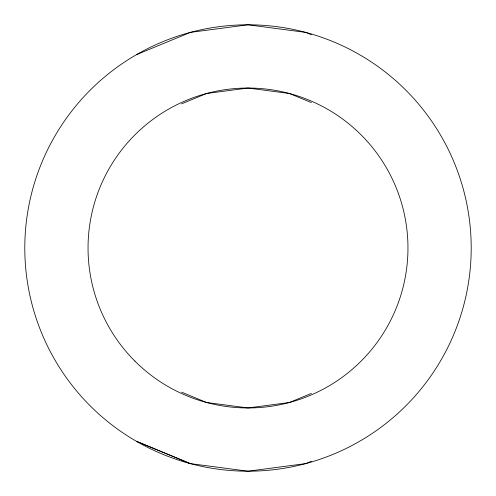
<?xml version="1.0" encoding="UTF-8"?>
<svg xmlns="http://www.w3.org/2000/svg" width="496" height="496" viewBox="0 0 496 496"><rect width="100%" height="100%" fill="white"/><g stroke="black" fill="none" stroke-linecap="round" stroke-linejoin="round"><path stroke-width="0.74" d="M311.383 461.268L305.765 463.593L248 471.2L190.235 463.593L136.4 441.297A223.2 223.2 0 0 1 136.4 54.703L190.408 32.383M181.722 103.794L206.596 93.49L248 88.04L289.404 93.49L311.383 102.591M311.383 393.409L289.404 402.51L248 407.96L206.596 402.51L181.722 392.206M190.235 32.407L248 24.8L305.765 32.407L311.383 34.732M190.408 463.617L136.4 441.297A223.2 223.2 0 0 0 471.2 248A223.2 223.2 0 0 0 136.4 54.703M134.893 361.107A159.96 159.96 0 0 0 402.51 289.404A159.96 159.96 0 0 0 206.596 93.49A159.96 159.96 0 0 0 134.893 361.107"/></g></svg>
